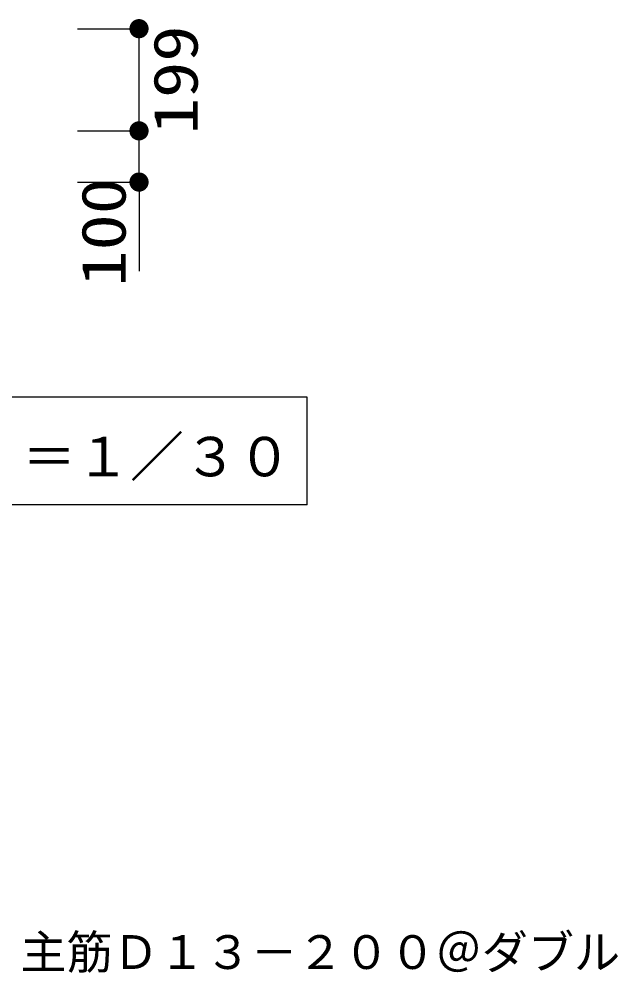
# Model space of a CAD drawing. Units: millimetres, scale not verified. Extents: x -8093 to 8093, y -5792 to 5792.
# Drawn here: x 443 to 1612, y 2609 to 4471 of the extents above; entities that cross this region are included whole.
import ezdxf
from ezdxf.enums import TextEntityAlignment as Align

# ---------------------------------------------------------------- set-up
doc = ezdxf.new("R2010")
doc.units = ezdxf.units.MM
doc.header["$LTSCALE"] = 30
doc.layers.add('0-1_00クル-フ-0躯体', color=3, linetype='Continuous', lineweight=25)
doc.layers.add('0-4_00クル-フ-6寸法', color=132, linetype='Continuous', lineweight=25)
doc.styles.add('ＭＳ ゴシック', font='')
doc.styles.get('ＭＳ ゴシック').set_extended_font_data('MS Gothic')

msp = doc.modelspace()

# ---------------------------------------------------------------- linework, layer by layer
at = {"layer": '0-1_00クル-フ-0躯体'}
for p, q in [((1005.38, 3732.77), (-1154.62, 3732.77)), ((1005.38, 3522.77), (1005.38, 3732.77)), ((1005.38, 3522.77), (-1154.62, 3522.77))]:
    msp.add_line(p, q, dxfattribs=at)
at = {"layer": '0-4_00クル-フ-6寸法', "color": 4}
for p, q in [((557.38, 4451.78), (677.38, 4451.78)), ((677.38, 4252.39), (677.38, 4451.78)), ((557.38, 4252.39), (677.38, 4252.39)), ((557.38, 4252.39), (677.38, 4252.39)), ((677.38, 4152.39), (677.38, 4252.39)), ((557.38, 4152.39), (677.38, 4152.39)), ((677.38, 4143.01), (677.38, 3978.39))]:
    msp.add_line(p, q, dxfattribs=at)
at = {"layer": '0-4_00クル-フ-6寸法'}
for points in [[(677.38, 4451.78), (666.36, 4466.95), (668.35, 4468.22)], [(677.38, 4451.78), (668.35, 4468.22), (670.48, 4469.22)], [(677.38, 4451.78), (670.48, 4469.22), (672.72, 4469.95)], [(677.38, 4451.78), (672.72, 4469.95), (675.03, 4470.39)], [(677.38, 4451.78), (675.03, 4470.39), (677.38, 4470.53)], [(677.38, 4451.78), (677.38, 4470.53), (679.73, 4470.39)], [(677.38, 4451.78), (679.73, 4470.39), (682.05, 4469.95)], [(677.38, 4451.78), (682.05, 4469.95), (684.29, 4469.22)], [(677.38, 4451.78), (684.29, 4469.22), (686.42, 4468.22)], [(677.38, 4451.78), (686.42, 4468.22), (688.41, 4466.95)], [(677.38, 4451.78), (658.67, 4452.96), (658.97, 4455.3)], [(677.38, 4451.78), (658.67, 4450.61), (658.67, 4452.96)], [(677.38, 4451.78), (658.97, 4448.27), (658.67, 4450.61)], [(677.38, 4451.78), (658.97, 4455.3), (659.55, 4457.58)], [(677.38, 4451.78), (659.55, 4445.99), (658.97, 4448.27)], [(677.38, 4451.78), (659.55, 4457.58), (660.42, 4459.77)], [(677.38, 4451.78), (660.42, 4443.8), (659.55, 4445.99)], [(677.38, 4451.78), (660.42, 4459.77), (661.55, 4461.83)], [(677.38, 4451.78), (661.55, 4441.74), (660.42, 4443.8)], [(677.38, 4451.78), (661.55, 4461.83), (662.94, 4463.74)], [(677.38, 4451.78), (662.94, 4439.83), (661.55, 4441.74)], [(677.38, 4451.78), (662.94, 4463.74), (664.55, 4465.45)], [(677.38, 4451.78), (664.55, 4438.12), (662.94, 4439.83)], [(677.38, 4451.78), (664.55, 4465.45), (666.36, 4466.95)], [(677.38, 4451.78), (666.36, 4436.62), (664.55, 4438.12)], [(677.38, 4451.78), (668.35, 4435.35), (666.36, 4436.62)], [(677.38, 4451.78), (670.48, 4434.35), (668.35, 4435.35)], [(677.38, 4451.78), (672.72, 4433.62), (670.48, 4434.35)], [(677.38, 4451.78), (675.03, 4433.18), (672.72, 4433.62)], [(677.38, 4451.78), (677.38, 4433.03), (675.03, 4433.18)], [(677.38, 4451.78), (688.41, 4466.95), (690.22, 4465.45)], [(677.38, 4451.78), (690.22, 4465.45), (691.83, 4463.74)], [(677.38, 4451.78), (691.83, 4463.74), (693.22, 4461.83)], [(677.38, 4451.78), (693.22, 4461.83), (694.35, 4459.77)], [(677.38, 4451.78), (694.35, 4459.77), (695.22, 4457.58)], [(677.38, 4451.78), (695.22, 4457.58), (695.8, 4455.3)], [(677.38, 4451.78), (695.8, 4455.3), (696.1, 4452.96)], [(677.38, 4451.78), (696.1, 4452.96), (696.1, 4450.61)], [(677.38, 4451.78), (679.73, 4433.18), (677.38, 4433.03)], [(677.38, 4451.78), (682.05, 4433.62), (679.73, 4433.18)], [(677.38, 4451.78), (684.29, 4434.35), (682.05, 4433.62)], [(677.38, 4451.78), (686.42, 4435.35), (684.29, 4434.35)], [(677.38, 4451.78), (688.41, 4436.62), (686.42, 4435.35)], [(677.38, 4451.78), (690.22, 4438.12), (688.41, 4436.62)], [(677.38, 4451.78), (691.83, 4439.83), (690.22, 4438.12)], [(677.38, 4451.78), (693.22, 4441.74), (691.83, 4439.83)], [(677.38, 4451.78), (694.35, 4443.8), (693.22, 4441.74)], [(677.38, 4451.78), (695.22, 4445.99), (694.35, 4443.8)], [(677.38, 4451.78), (695.8, 4448.27), (695.22, 4445.99)], [(677.38, 4451.78), (696.1, 4450.61), (695.8, 4448.27)], [(677.38, 4252.39), (661.55, 4262.44), (662.94, 4264.34)], [(677.38, 4252.39), (661.55, 4262.44), (662.94, 4264.34)], [(677.38, 4252.39), (662.94, 4264.34), (664.55, 4266.06)], [(677.38, 4252.39), (662.94, 4264.34), (664.55, 4266.06)], [(677.38, 4252.39), (664.55, 4266.06), (666.36, 4267.56)], [(677.38, 4252.39), (664.55, 4266.06), (666.36, 4267.56)], [(677.38, 4252.39), (666.36, 4267.56), (668.35, 4268.82)], [(677.38, 4252.39), (666.36, 4267.56), (668.35, 4268.82)], [(677.38, 4252.39), (668.35, 4268.82), (670.48, 4269.82)], [(677.38, 4252.39), (668.35, 4268.82), (670.48, 4269.82)], [(677.38, 4252.39), (670.48, 4269.82), (672.72, 4270.55)], [(677.38, 4252.39), (670.48, 4269.82), (672.72, 4270.55)], [(677.38, 4252.39), (672.72, 4270.55), (675.03, 4270.99)], [(677.38, 4252.39), (672.72, 4270.55), (675.03, 4270.99)], [(677.38, 4252.39), (675.03, 4270.99), (677.38, 4271.14)], [(677.38, 4252.39), (675.03, 4270.99), (677.38, 4271.14)], [(677.38, 4252.39), (677.38, 4271.14), (679.73, 4270.99)], [(677.38, 4252.39), (677.38, 4271.14), (679.73, 4270.99)], [(677.38, 4252.39), (679.73, 4270.99), (682.05, 4270.55)], [(677.38, 4252.39), (679.73, 4270.99), (682.05, 4270.55)], [(677.38, 4252.39), (682.05, 4270.55), (684.29, 4269.82)], [(677.38, 4252.39), (682.05, 4270.55), (684.29, 4269.82)], [(677.38, 4252.39), (684.29, 4269.82), (686.42, 4268.82)], [(677.38, 4252.39), (684.29, 4269.82), (686.42, 4268.82)], [(677.38, 4252.39), (686.42, 4268.82), (688.41, 4267.56)], [(677.38, 4252.39), (686.42, 4268.82), (688.41, 4267.56)], [(677.38, 4252.39), (688.41, 4267.56), (690.22, 4266.06)], [(677.38, 4252.39), (688.41, 4267.56), (690.22, 4266.06)], [(677.38, 4252.39), (690.22, 4266.06), (691.83, 4264.34)], [(677.38, 4252.39), (690.22, 4266.06), (691.83, 4264.34)], [(677.38, 4252.39), (691.83, 4264.34), (693.22, 4262.44)], [(677.38, 4252.39), (691.83, 4264.34), (693.22, 4262.44)], [(677.38, 4252.39), (658.67, 4253.57), (658.97, 4255.9)], [(677.38, 4252.39), (658.67, 4253.57), (658.97, 4255.9)], [(677.38, 4252.39), (658.67, 4251.21), (658.67, 4253.57)], [(677.38, 4252.39), (658.67, 4251.21), (658.67, 4253.57)], [(677.38, 4252.39), (658.97, 4248.87), (658.67, 4251.21)], [(677.38, 4252.39), (658.97, 4248.87), (658.67, 4251.21)], [(677.38, 4252.39), (658.97, 4255.9), (659.55, 4258.18)], [(677.38, 4252.39), (658.97, 4255.9), (659.55, 4258.18)], [(677.38, 4252.39), (659.55, 4246.59), (658.97, 4248.87)], [(677.38, 4252.39), (659.55, 4246.59), (658.97, 4248.87)], [(677.38, 4252.39), (659.55, 4258.18), (660.42, 4260.37)], [(677.38, 4252.39), (659.55, 4258.18), (660.42, 4260.37)], [(677.38, 4252.39), (660.42, 4244.4), (659.55, 4246.59)], [(677.38, 4252.39), (660.42, 4244.4), (659.55, 4246.59)], [(677.38, 4252.39), (660.42, 4260.37), (661.55, 4262.44)], [(677.38, 4252.39), (660.42, 4260.37), (661.55, 4262.44)], [(677.38, 4252.39), (661.55, 4242.34), (660.42, 4244.4)], [(677.38, 4252.39), (661.55, 4242.34), (660.42, 4244.4)], [(677.38, 4252.39), (662.94, 4240.44), (661.55, 4242.34)], [(677.38, 4252.39), (662.94, 4240.44), (661.55, 4242.34)], [(677.38, 4252.39), (664.55, 4238.72), (662.94, 4240.44)], [(677.38, 4252.39), (664.55, 4238.72), (662.94, 4240.44)], [(677.38, 4252.39), (666.36, 4237.22), (664.55, 4238.72)], [(677.38, 4252.39), (666.36, 4237.22), (664.55, 4238.72)], [(677.38, 4252.39), (668.35, 4235.96), (666.36, 4237.22)], [(677.38, 4252.39), (668.35, 4235.96), (666.36, 4237.22)], [(677.38, 4252.39), (670.48, 4234.96), (668.35, 4235.96)], [(677.38, 4252.39), (670.48, 4234.96), (668.35, 4235.96)], [(677.38, 4252.39), (672.72, 4234.23), (670.48, 4234.96)], [(677.38, 4252.39), (672.72, 4234.23), (670.48, 4234.96)], [(677.38, 4252.39), (675.03, 4233.79), (672.72, 4234.23)], [(677.38, 4252.39), (675.03, 4233.79), (672.72, 4234.23)], [(677.38, 4252.39), (677.38, 4233.64), (675.03, 4233.79)], [(677.38, 4252.39), (677.38, 4233.64), (675.03, 4233.79)], [(677.38, 4252.39), (693.22, 4262.44), (694.35, 4260.37)], [(677.38, 4252.39), (693.22, 4262.44), (694.35, 4260.37)], [(677.38, 4252.39), (694.35, 4260.37), (695.22, 4258.18)], [(677.38, 4252.39), (694.35, 4260.37), (695.22, 4258.18)], [(677.38, 4252.39), (695.22, 4258.18), (695.8, 4255.9)], [(677.38, 4252.39), (695.22, 4258.18), (695.8, 4255.9)], [(677.38, 4252.39), (695.8, 4255.9), (696.1, 4253.57)], [(677.38, 4252.39), (695.8, 4255.9), (696.1, 4253.57)], [(677.38, 4252.39), (696.1, 4253.57), (696.1, 4251.21)], [(677.38, 4252.39), (696.1, 4253.57), (696.1, 4251.21)], [(677.38, 4252.39), (679.73, 4233.79), (677.38, 4233.64)], [(677.38, 4252.39), (682.05, 4234.23), (679.73, 4233.79)], [(677.38, 4252.39), (684.29, 4234.96), (682.05, 4234.23)], [(677.38, 4252.39), (686.42, 4235.96), (684.29, 4234.96)], [(677.38, 4252.39), (688.41, 4237.22), (686.42, 4235.96)], [(677.38, 4252.39), (690.22, 4238.72), (688.41, 4237.22)], [(677.38, 4252.39), (691.83, 4240.44), (690.22, 4238.72)], [(677.38, 4252.39), (693.22, 4242.34), (691.83, 4240.44)], [(677.38, 4252.39), (694.35, 4244.4), (693.22, 4242.34)], [(677.38, 4252.39), (695.22, 4246.59), (694.35, 4244.4)], [(677.38, 4252.39), (695.8, 4248.87), (695.22, 4246.59)], [(677.38, 4252.39), (696.1, 4251.21), (695.8, 4248.87)], [(677.38, 4252.39), (679.73, 4233.79), (677.38, 4233.64)], [(677.38, 4252.39), (682.05, 4234.23), (679.73, 4233.79)], [(677.38, 4252.39), (684.29, 4234.96), (682.05, 4234.23)], [(677.38, 4252.39), (686.42, 4235.96), (684.29, 4234.96)], [(677.38, 4252.39), (688.41, 4237.22), (686.42, 4235.96)], [(677.38, 4252.39), (690.22, 4238.72), (688.41, 4237.22)], [(677.38, 4252.39), (691.83, 4240.44), (690.22, 4238.72)], [(677.38, 4252.39), (693.22, 4242.34), (691.83, 4240.44)], [(677.38, 4252.39), (694.35, 4244.4), (693.22, 4242.34)], [(677.38, 4252.39), (695.22, 4246.59), (694.35, 4244.4)], [(677.38, 4252.39), (695.8, 4248.87), (695.22, 4246.59)], [(677.38, 4252.39), (696.1, 4251.21), (695.8, 4248.87)], [(677.38, 4152.39), (670.48, 4169.82), (672.72, 4170.55)], [(677.38, 4152.39), (672.72, 4170.55), (675.03, 4170.99)], [(677.38, 4152.39), (675.03, 4170.99), (677.38, 4171.14)], [(677.38, 4152.39), (677.38, 4171.14), (679.73, 4170.99)], [(677.38, 4152.39), (679.73, 4170.99), (682.05, 4170.55)], [(677.38, 4152.39), (682.05, 4170.55), (684.29, 4169.82)], [(677.38, 4152.39), (658.67, 4153.57), (658.97, 4155.9)], [(677.38, 4152.39), (658.67, 4151.21), (658.67, 4153.57)], [(677.38, 4152.39), (658.97, 4148.88), (658.67, 4151.21)], [(677.38, 4152.39), (658.97, 4155.9), (659.55, 4158.18)], [(677.38, 4152.39), (659.55, 4146.59), (658.97, 4148.88)], [(677.38, 4152.39), (659.55, 4158.18), (660.42, 4160.37)], [(677.38, 4152.39), (660.42, 4144.41), (659.55, 4146.59)], [(677.38, 4152.39), (660.42, 4160.37), (661.55, 4162.44)], [(677.38, 4152.39), (661.55, 4142.34), (660.42, 4144.41)], [(677.38, 4152.39), (661.55, 4162.44), (662.94, 4164.34)], [(677.38, 4152.39), (662.94, 4140.44), (661.55, 4142.34)], [(677.38, 4152.39), (662.94, 4164.34), (664.55, 4166.06)], [(677.38, 4152.39), (664.55, 4138.72), (662.94, 4140.44)], [(677.38, 4152.39), (664.55, 4166.06), (666.36, 4167.56)], [(677.38, 4152.39), (666.36, 4137.22), (664.55, 4138.72)], [(677.38, 4152.39), (666.36, 4167.56), (668.35, 4168.82)], [(677.38, 4152.39), (668.35, 4135.96), (666.36, 4137.22)], [(677.38, 4152.39), (668.35, 4168.82), (670.48, 4169.82)], [(677.38, 4152.39), (670.48, 4134.96), (668.35, 4135.96)], [(677.38, 4152.39), (672.72, 4134.23), (670.48, 4134.96)], [(677.38, 4152.39), (675.03, 4133.79), (672.72, 4134.23)], [(677.38, 4152.39), (677.38, 4133.64), (675.03, 4133.79)], [(677.38, 4152.39), (684.29, 4169.82), (686.42, 4168.82)], [(677.38, 4152.39), (686.42, 4168.82), (688.41, 4167.56)], [(677.38, 4152.39), (688.41, 4167.56), (690.22, 4166.06)], [(677.38, 4152.39), (690.22, 4166.06), (691.83, 4164.34)], [(677.38, 4152.39), (691.83, 4164.34), (693.22, 4162.44)], [(677.38, 4152.39), (693.22, 4162.44), (694.35, 4160.37)], [(677.38, 4152.39), (694.35, 4160.37), (695.22, 4158.18)], [(677.38, 4152.39), (695.22, 4158.18), (695.8, 4155.9)], [(677.38, 4152.39), (695.8, 4155.9), (696.1, 4153.57)], [(677.38, 4152.39), (696.1, 4153.57), (696.1, 4151.21)], [(677.38, 4152.39), (679.73, 4133.79), (677.38, 4133.64)], [(677.38, 4152.39), (682.05, 4134.23), (679.73, 4133.79)], [(677.38, 4152.39), (684.29, 4134.96), (682.05, 4134.23)], [(677.38, 4152.39), (686.42, 4135.96), (684.29, 4134.96)], [(677.38, 4152.39), (688.41, 4137.22), (686.42, 4135.96)], [(677.38, 4152.39), (690.22, 4138.72), (688.41, 4137.22)], [(677.38, 4152.39), (691.83, 4140.44), (690.22, 4138.72)], [(677.38, 4152.39), (693.22, 4142.34), (691.83, 4140.44)], [(677.38, 4152.39), (694.35, 4144.41), (693.22, 4142.34)], [(677.38, 4152.39), (695.22, 4146.59), (694.35, 4144.41)], [(677.38, 4152.39), (695.8, 4148.88), (695.22, 4146.59)], [(677.38, 4152.39), (696.1, 4151.21), (695.8, 4148.88)]]:
    msp.add_solid(points, dxfattribs=at)

# ---------------------------------------------------------------- texts
at = {"layer": '0-1_00クル-フ-0躯体', "color": 4, "style": 'ＭＳ ゴシック'}
for s, height, p in [('Ｓ＝１／３０', 76.98, (344.65, 3555.03)), ('主筋Ｄ１３－２００＠ダブル', 65.98, (446, 2596.81))]:
    msp.add_text(s, height=height, dxfattribs=at).set_placement(p, align=Align.BOTTOM_LEFT)
at = {"layer": '0-4_00クル-フ-6寸法', "color": 3, "style": 'ＭＳ ゴシック', "width": 1.2}
for s, p in [('199', (817.79, 4245.8)), ('100', (677.33, 3948.24))]:
    msp.add_text(s, height=86.66, rotation=90, dxfattribs=at).set_placement(p, align=Align.BOTTOM_LEFT)

doc.saveas('drawing.dxf')
